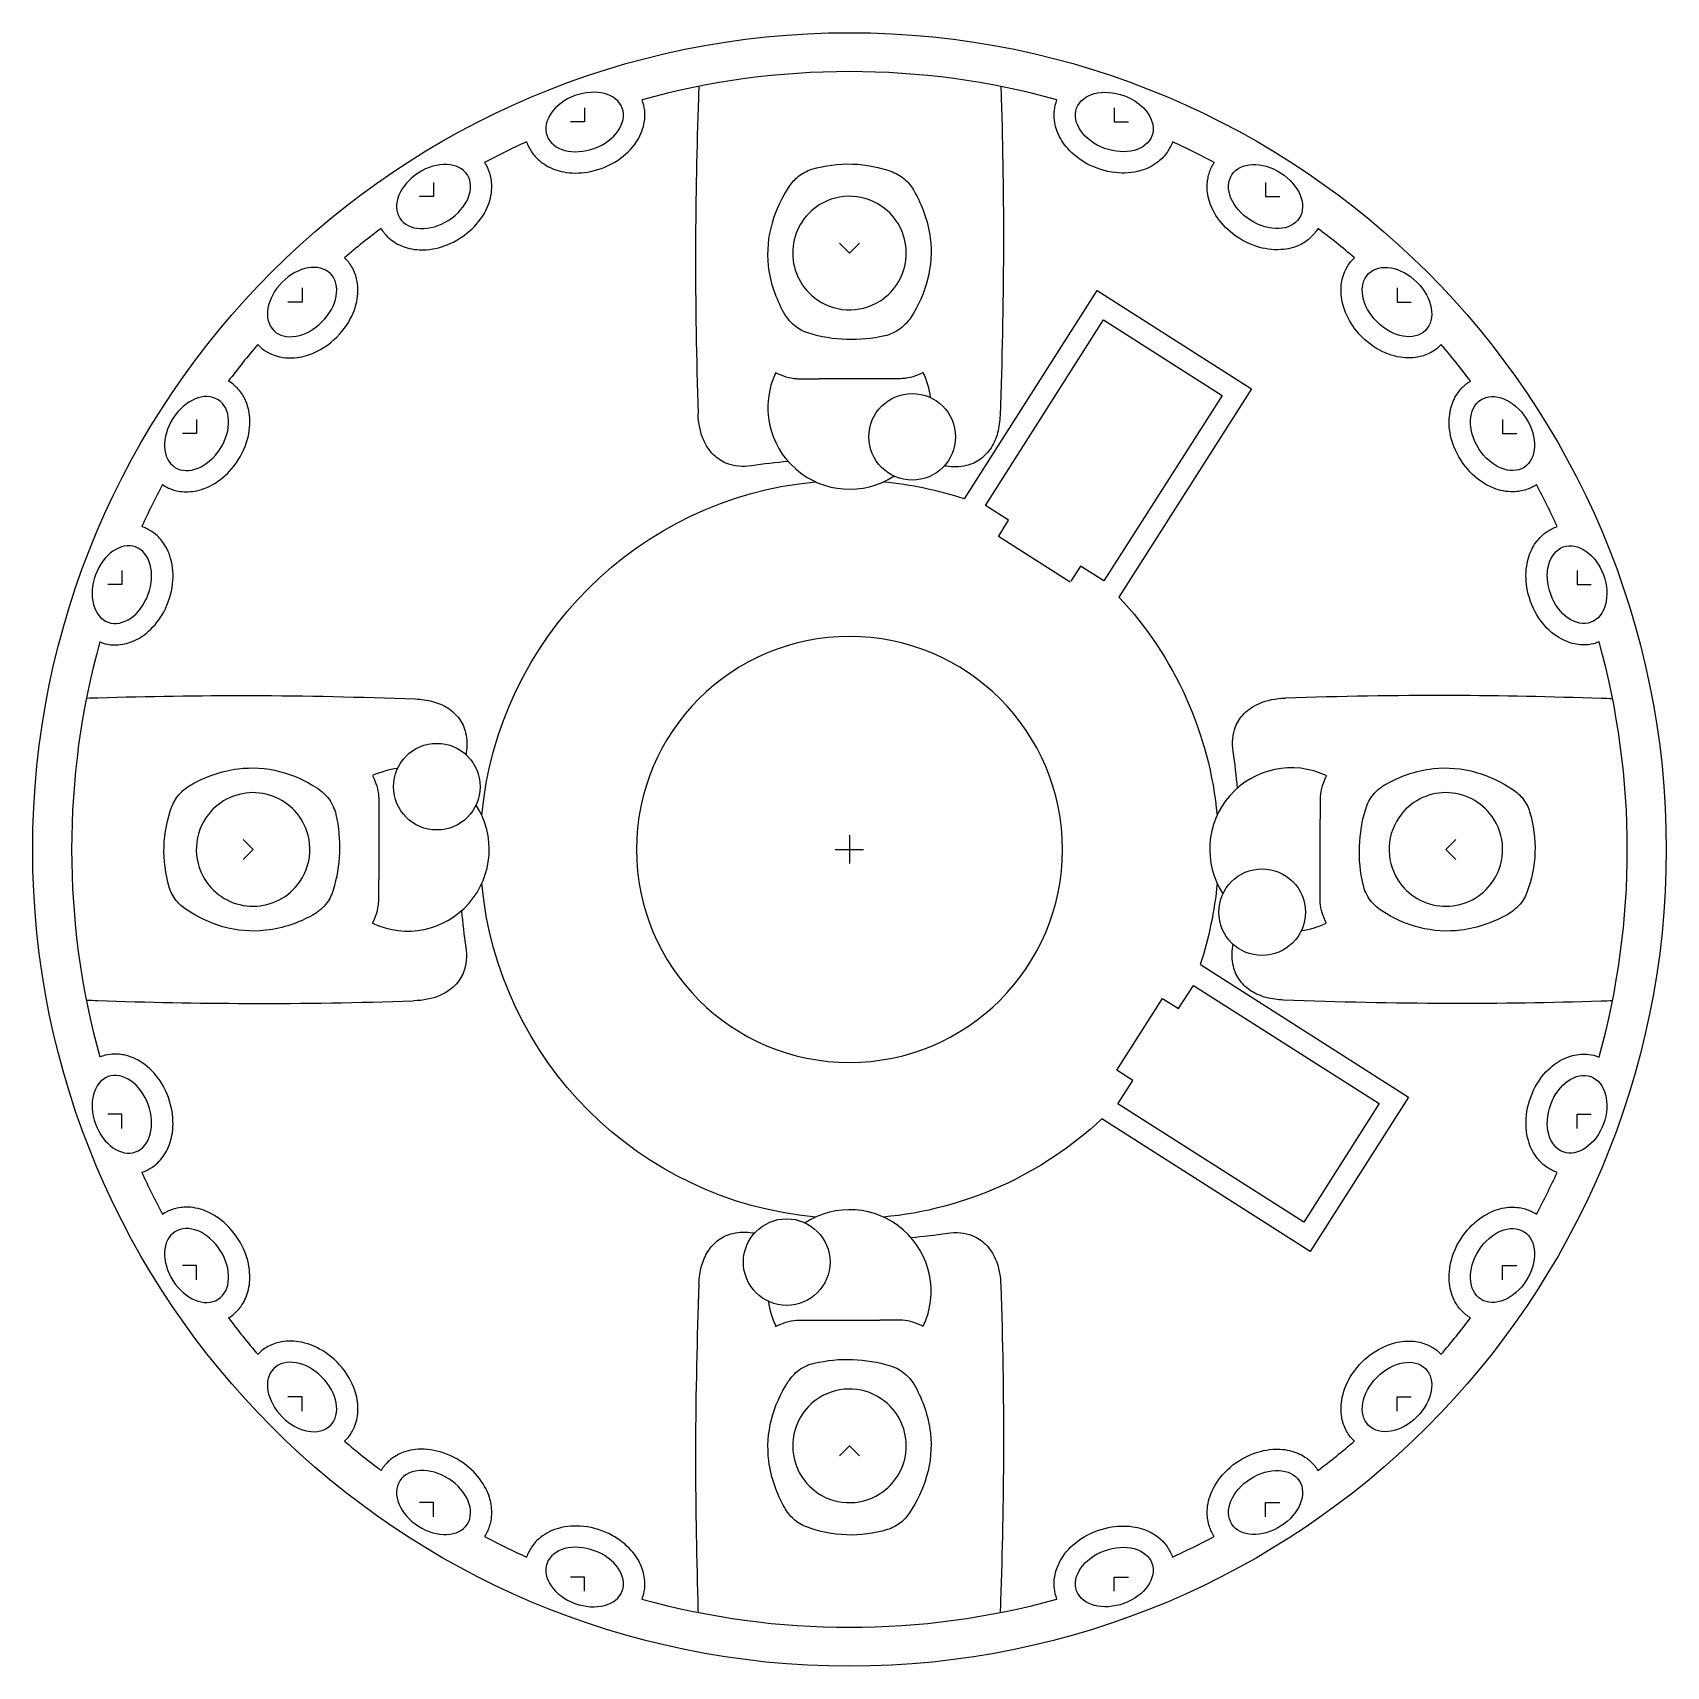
# Model space of a CAD drawing. Header units: millimetres. Extents: x -38 to 77, y -48 to 67.
import ezdxf

# ---------------------------------------------------------------- set-up
doc = ezdxf.new("R2010")
doc.units = ezdxf.units.MM
doc.header["$LTSCALE"] = 0.5
doc.header["$MEASUREMENT"] = 0
doc.layers.add('Construction', color=2, linetype='Continuous')
doc.layers.add('Stay Out', color=6, linetype='Continuous')

# ---------------------------------------------------------------- blocks, each defined once
blk = doc.blocks.new('*U9')
at = {"layer": 'Construction'}
blk.add_line((-3.67, 1.29), (-3.67, -3), dxfattribs=at)
for start, end in [(97.0334, 115.3401), (244.6599, 32.9667)]:
    blk.add_arc((-1.64, -0.86), 5.75, start, end, dxfattribs=at)
for points in [[(-4.11, 4.34), (-3.86, 3.86), (-3.71, 3.37), (-3.68, 2.87), (-3.67, 2.79), (-3.67, 2.7), (-3.67, 2.62)], [(-4.11, -6.06), (-3.86, -5.58), (-3.71, -5.09), (-3.68, -4.59), (-3.67, -4.51), (-3.67, -4.42), (-3.67, -4.33)]]:
    blk.add_open_spline(points, degree=3, knots=[-0.2350593, -0.2350593, -0.2350593, -0.2350593, -0.0342802, -0.0342802, -0.0342802, 0, 0, 0, 0], dxfattribs=at)
for points in [[(-3.67, 2.62), (-3.67, 2.13), (-3.67, 1.69), (-3.67, 1.29)], [(-3.67, -4.33), (-3.67, -3.85), (-3.67, -3.41), (-3.67, -3)]]:
    blk.add_open_spline(points, degree=3, dxfattribs=at)
at = {"layer": 'Stay Out'}
blk.add_circle((0.42, 3.56), 3.05, dxfattribs=at)
blk = doc.blocks.new('*U10')
at = {"layer": 'Construction', "color": 0, "linetype": 'ByBlock', "lineweight": -2, "transparency": 16777216}
for p, rotation in [((20.23, 39.19), 270), ((48.85, 8.85), 180), ((18.51, -19.77), 90)]:
    blk.add_blockref('*U9', p, dxfattribs=dict(at, rotation=rotation))
blk.add_blockref('*U9', (-10.11, 10.57), dxfattribs=at)

msp = doc.modelspace()

# ---------------------------------------------------------------- linework, layer by layer
at = {"layer": 'Construction'}
for p, q in [((0.72, 61.94), (0.72, 60.94)), ((38.02, 61.94), (38.02, 60.94)), ((0.72, 60.94), (-0.28, 60.94)), ((38.02, 60.94), (39.02, 60.94)), ((-9.92, 56.69), (-9.92, 55.69)), ((48.67, 56.69), (48.67, 55.69)), ((-9.92, 55.69), (-10.92, 55.69)), ((48.67, 55.69), (49.67, 55.69)), ((18.67, 52.41), (19.37, 51.71)), ((19.37, 51.71), (20.08, 52.41)), ((-19.18, 49.26), (-19.18, 48.26)), ((27.47, 34.41), (36.81, 49.08)), ((36.81, 49.08), (47.69, 42.15)), ((57.93, 49.26), (57.93, 48.26)), ((-19.18, 48.26), (-20.18, 48.26)), ((57.93, 48.26), (58.93, 48.26)), ((28.94, 33.94), (37.27, 47.01)), ((37.27, 47.01), (45.62, 41.69)), ((45.62, 41.69), (37.29, 28.62)), ((47.69, 42.15), (38.35, 27.48)), ((-26.61, 40), (-26.61, 39)), ((65.36, 40), (65.36, 39)), ((-26.61, 39), (-27.61, 39)), ((65.36, 39), (66.36, 39)), ((30.58, 32.89), (28.94, 33.94)), ((29.91, 31.83), (30.58, 32.89)), ((29.86, 31.75), (29.91, 31.83)), ((34.92, 28.53), (29.86, 31.75)), ((-31.87, 29.36), (-31.87, 28.36)), ((35.64, 29.66), (34.97, 28.6)), ((37.29, 28.62), (35.64, 29.66)), ((70.61, 29.36), (70.61, 28.36)), ((-31.87, 28.36), (-32.87, 28.36)), ((70.61, 28.36), (71.61, 28.36)), ((-23.33, 10.41), (-22.63, 9.71)), ((19.37, 10.71), (19.37, 8.71)), ((62.08, 10.41), (61.37, 9.71)), ((-22.63, 9.71), (-23.33, 9)), ((18.37, 9.71), (20.37, 9.71)), ((61.37, 9.71), (62.08, 9)), ((44.08, 1.61), (58.75, -7.73)), ((42.55, -1.5), (43.6, 0.14)), ((43.6, 0.14), (56.67, -8.19)), ((38.19, -5.84), (41.42, -0.78)), ((41.42, -0.78), (41.49, -0.83)), ((41.49, -0.83), (42.55, -1.5)), ((38.27, -5.89), (38.19, -5.84)), ((39.33, -6.57), (38.27, -5.89)), ((38.28, -8.21), (39.33, -6.57)), ((58.75, -7.73), (51.81, -18.61)), ((-31.87, -8.94), (-32.87, -8.94)), ((-31.87, -9.94), (-31.87, -8.94)), ((51.36, -16.54), (38.28, -8.21)), ((56.67, -8.19), (51.36, -16.54)), ((70.61, -9.94), (70.61, -8.94)), ((70.61, -8.94), (71.61, -8.94)), ((51.81, -18.61), (37.15, -9.27)), ((-26.61, -19.59), (-27.61, -19.59)), ((-26.61, -20.59), (-26.61, -19.59)), ((65.36, -20.59), (65.36, -19.59)), ((65.36, -19.59), (66.36, -19.59)), ((-19.18, -28.85), (-20.18, -28.85)), ((-19.18, -29.85), (-19.18, -28.85)), ((57.93, -29.85), (57.93, -28.85)), ((57.93, -28.85), (58.93, -28.85)), ((18.67, -33), (19.37, -32.29)), ((19.37, -32.29), (20.08, -33)), ((-9.92, -36.28), (-10.92, -36.28)), ((-9.92, -37.28), (-9.92, -36.28)), ((48.67, -37.28), (48.67, -36.28)), ((48.67, -36.28), (49.67, -36.28)), ((0.72, -41.53), (-0.28, -41.53)), ((0.72, -42.53), (0.72, -41.53)), ((38.02, -42.53), (38.02, -41.53)), ((38.02, -41.53), (39.02, -41.53))]:
    msp.add_line(p, q, dxfattribs=at)
at = {"layer": 'Construction', "extrusion": (0, 0, -1)}
msp.add_circle((-19.37, 9.71), 15, dxfattribs=at)
for start, end in [(5.2528, 84.7472), (95.2528, 108.1363), (136.8637, 174.7472), (275.2528, 354.7472), (185.2528, 198.1363), (226.8637, 264.7472)]:
    msp.add_arc((-19.37, 9.71), 26, start, end, dxfattribs=at)
at = {"layer": 'Construction'}
for points, knots in [([(8.76, 63.45), (8.75, 63.18), (8.74, 62.92), (8.73, 62.65), (8.62, 59.13), (8.54, 55.67), (8.52, 48.07), (8.59, 44.3), (8.71, 40.41)], [0.419479, 0.419479, 0.419479, 0.419479, 0.528924, 0.528924, 0.528924, 1.970426, 1.970426, 3.561941, 3.561941, 3.561941, 3.561941]), ([(30.03, 63.44), (30.04, 63.17), (30.05, 62.91), (30.06, 62.64), (30.17, 59.07), (30.22, 55.58), (30.2, 47.93), (30.11, 44.16), (29.98, 40.28)], [-3.546766, -3.546766, -3.546766, -3.546766, -3.437072, -3.437072, -3.437072, -1.970205, -1.970205, -0.387072, -0.387072, -0.387072, -0.387072]), ([(12.47, 36.73), (12.17, 36.68), (11.87, 36.67), (11.28, 36.72), (11, 36.79), (10.38, 37.03), (10.07, 37.24), (9.49, 37.81), (9.26, 38.17), (8.86, 39.1), (8.73, 39.72), (8.71, 40.41)], [-0.9394307, -0.9394307, -0.9394307, -0.9394307, -0.7957162, -0.7957162, -0.6583169, -0.6583169, -0.4797409, -0.4797409, -0.2738823, -0.2738823, 0, 0, 0, 0]), ([(29.98, 40.28), (29.96, 39.87), (29.91, 39.45), (29.7, 38.69), (29.55, 38.33), (29.14, 37.69), (28.9, 37.42), (28.3, 36.98), (27.95, 36.83), (27.13, 36.63), (26.65, 36.63), (26.19, 36.7), (26.14, 36.7), (26.09, 36.71), (26.05, 36.72)], [-0.8061177, -0.8061177, -0.8061177, -0.8061177, -0.6418101, -0.6418101, -0.487569, -0.487569, -0.3401197, -0.3401197, -0.1883512, -0.1883512, 0, 0, 0, 0.0190106, 0.0190106, 0.0190106, 0.0190106]), ([(-34.36, 20.37), (-34.09, 20.38), (-33.83, 20.39), (-33.56, 20.39), (-29.99, 20.5), (-26.5, 20.56), (-18.85, 20.54), (-15.08, 20.45), (-11.2, 20.31)], [-3.546768, -3.546768, -3.546768, -3.546768, -3.437072, -3.437072, -3.437072, -1.970205, -1.970205, -0.387072, -0.387072, -0.387072, -0.387072]), ([(-11.2, 20.31), (-10.79, 20.3), (-10.38, 20.24), (-9.61, 20.03), (-9.25, 19.88), (-8.61, 19.48), (-8.34, 19.23), (-7.9, 18.63), (-7.75, 18.29), (-7.55, 17.46), (-7.55, 16.99), (-7.62, 16.52)], [-0.8061177, -0.8061177, -0.8061177, -0.8061177, -0.6418101, -0.6418101, -0.487569, -0.487569, -0.3401197, -0.3401197, -0.1883512, -0.1883512, 0, 0, 0, 0]), ([(46.39, 16.61), (46.35, 16.91), (46.33, 17.21), (46.39, 17.8), (46.45, 18.08), (46.7, 18.7), (46.9, 19.01), (47.47, 19.59), (47.84, 19.82), (48.77, 20.22), (49.39, 20.35), (50.07, 20.37)], [-0.9394307, -0.9394307, -0.9394307, -0.9394307, -0.7957162, -0.7957162, -0.6583169, -0.6583169, -0.4797409, -0.4797409, -0.2738823, -0.2738823, 0, 0, 0, 0]), ([(73.12, 20.32), (72.85, 20.33), (72.58, 20.33), (72.31, 20.34), (68.79, 20.46), (65.34, 20.54), (57.73, 20.56), (53.97, 20.49), (50.07, 20.37)], [0.419479, 0.419479, 0.419479, 0.419479, 0.528924, 0.528924, 0.528924, 1.970426, 1.970426, 3.561941, 3.561941, 3.561941, 3.561941]), ([(-7.65, 2.81), (-7.6, 2.51), (-7.59, 2.2), (-7.64, 1.61), (-7.71, 1.33), (-7.95, 0.71), (-8.16, 0.4), (-8.73, -0.18), (-9.09, -0.41), (-10.02, -0.81), (-10.64, -0.93), (-11.33, -0.95)], [-0.9394307, -0.9394307, -0.9394307, -0.9394307, -0.7957162, -0.7957162, -0.6583169, -0.6583169, -0.4797409, -0.4797409, -0.2738823, -0.2738823, 0, 0, 0, 0]), ([(49.94, -0.9), (49.53, -0.88), (49.12, -0.83), (48.35, -0.62), (47.99, -0.47), (47.36, -0.07), (47.09, 0.18), (46.65, 0.78), (46.49, 1.12), (46.3, 1.95), (46.29, 2.42), (46.36, 2.89), (46.37, 2.94), (46.38, 2.98), (46.39, 3.03)], [-0.8061177, -0.8061177, -0.8061177, -0.8061177, -0.6418101, -0.6418101, -0.487569, -0.487569, -0.3401197, -0.3401197, -0.1883512, -0.1883512, 0, 0, 0, 0.0190091, 0.0190091, 0.0190091, 0.0190091]), ([(-34.37, -0.9), (-34.1, -0.91), (-33.84, -0.92), (-33.57, -0.93), (-30.05, -1.05), (-26.6, -1.12), (-18.99, -1.15), (-15.22, -1.08), (-11.33, -0.95)], [0.419477, 0.419477, 0.419477, 0.419477, 0.528924, 0.528924, 0.528924, 1.970426, 1.970426, 3.561941, 3.561941, 3.561941, 3.561941]), ([(73.11, -0.96), (72.84, -0.96), (72.57, -0.97), (72.3, -0.98), (68.73, -1.09), (65.24, -1.15), (57.6, -1.13), (53.83, -1.04), (49.94, -0.9)], [-3.546767, -3.546767, -3.546767, -3.546767, -3.437072, -3.437072, -3.437072, -1.970205, -1.970205, -0.387072, -0.387072, -0.387072, -0.387072]), ([(8.77, -20.86), (8.78, -20.45), (8.84, -20.04), (9.05, -19.27), (9.2, -18.92), (9.6, -18.28), (9.85, -18.01), (10.45, -17.57), (10.79, -17.42), (11.62, -17.22), (12.09, -17.21), (12.56, -17.28), (12.6, -17.29), (12.65, -17.3), (12.7, -17.31)], [-0.8061177, -0.8061177, -0.8061177, -0.8061177, -0.6418101, -0.6418101, -0.487569, -0.487569, -0.3401197, -0.3401197, -0.1883512, -0.1883512, 0, 0, 0, 0.0190102, 0.0190102, 0.0190102, 0.0190102]), ([(26.27, -17.31), (26.57, -17.27), (26.88, -17.26), (27.47, -17.31), (27.75, -17.38), (28.37, -17.62), (28.68, -17.82), (29.25, -18.39), (29.49, -18.76), (29.89, -19.69), (30.01, -20.31), (30.03, -20.99)], [-0.9394307, -0.9394307, -0.9394307, -0.9394307, -0.7957162, -0.7957162, -0.6583169, -0.6583169, -0.4797409, -0.4797409, -0.2738823, -0.2738823, 0, 0, 0, 0]), ([(8.77, -20.86), (8.63, -24.75), (8.54, -28.52), (8.52, -36.16), (8.58, -39.65), (8.69, -43.23), (8.69, -43.49), (8.7, -43.76), (8.71, -44.03)], [0.387072, 0.387072, 0.387072, 0.387072, 1.970205, 1.970205, 3.437072, 3.437072, 3.437072, 3.546768, 3.546768, 3.546768, 3.546768]), ([(30.03, -20.99), (30.16, -24.89), (30.23, -28.65), (30.2, -36.26), (30.13, -39.71), (30.01, -43.24), (30, -43.5), (29.99, -43.77), (29.98, -44.04)], [-3.561941, -3.561941, -3.561941, -3.561941, -1.970426, -1.970426, -0.528924, -0.528924, -0.528924, -0.419478, -0.419478, -0.419478, -0.419478])]:
    msp.add_open_spline(points, degree=3, knots=knots, dxfattribs=at)
for points in [[(15.06, 37.03), (14.19, 36.96), (13.33, 36.85), (12.47, 36.73)], [(-7.62, 16.52), (-7.63, 16.48), (-7.63, 16.43), (-7.64, 16.38)], [(46.7, 14.02), (46.62, 14.89), (46.52, 15.75), (46.39, 16.61)], [(-7.95, 5.39), (-7.88, 4.53), (-7.77, 3.66), (-7.65, 2.81)], [(23.69, -17.62), (24.55, -17.54), (25.41, -17.44), (26.27, -17.31)]]:
    msp.add_open_spline(points, degree=3, dxfattribs=at)
at = {"layer": 'Stay Out'}
msp.add_circle((19.37, 9.71), 57.52, dxfattribs=at)
for centre, radius, start, end in [((19.37, 9.71), 54.78, 74.5296, 105.4686), ((19.37, 9.71), 54.78, 114.5296, 117.9686), ((19.37, 9.71), 54.78, 62.0297, 65.4685), ((19.37, 51.71), 4, 51.82, 122.0721), ((19.37, 51.71), 4, 122.0721, 231.4921), ((19.37, 51.71), 4, 302.4, 51.82), ((19.37, 9.71), 54.78, 127.0296, 130.4686), ((19.37, 9.71), 54.78, 49.5296, 52.9686), ((19.37, 51.71), 4, 231.4921, 302.4), ((19.37, 9.71), 54.78, 139.5296, 142.9686), ((19.37, 9.71), 54.78, 37.0296, 40.4686), ((19.37, 9.71), 54.78, 152.0297, 155.4685), ((19.37, 9.71), 54.78, 24.5296, 27.9686), ((19.37, 9.71), 54.78, 164.5296, 195.4686), ((19.37, 9.71), 54.78, 344.5296, 15.4686), ((-22.63, 9.71), 4, 32.4, 141.82), ((61.37, 9.71), 4, 32.0721, 141.4921), ((-22.63, 9.71), 4, 141.82, 212.0721), ((-22.63, 9.71), 4, 321.4921, 32.4), ((61.37, 9.71), 4, 141.4921, 212.4), ((61.37, 9.71), 4, 321.82, 32.0721), ((-22.63, 9.71), 4, 212.0721, 321.4921), ((61.37, 9.71), 4, 212.4, 321.82), ((19.37, 9.71), 54.78, 204.5296, 207.9686), ((19.37, 9.71), 54.78, 332.0297, 335.4686), ((19.37, 9.71), 54.78, 217.0296, 220.4686), ((19.37, 9.71), 54.78, 319.5296, 322.9686), ((19.37, -32.29), 4, 51.4921, 122.4), ((19.37, -32.29), 4, 122.4, 231.82), ((19.37, -32.29), 4, 302.0721, 51.4921), ((19.37, 9.71), 54.78, 229.5296, 232.9686), ((19.37, 9.71), 54.78, 307.0296, 310.4686), ((19.37, -32.29), 4, 231.82, 302.0721), ((19.37, 9.71), 54.78, 242.0297, 245.4686), ((19.37, 9.71), 54.78, 294.5297, 297.9686), ((19.37, 9.71), 54.78, 254.5296, 285.4686)]:
    msp.add_arc(centre, radius, start, end, dxfattribs=at)
at = {"layer": 'Stay Out', "extrusion": (0, 0, -1)}
for centre, major_axis in [((0.72, 60.94), (2.65, 0.97)), ((-9.92, 55.69), (2.38, 1.52)), ((0.72, -41.53), (-2.65, 0.97))]:
    msp.add_ellipse(centre, major_axis=major_axis, ratio=0.700909, dxfattribs=at)
for centre, major_axis, start_param, end_param in [((38.02, 60.94), (-2.65, 0.97), 3.141593, 9.424778), ((48.67, 55.69), (-2.38, 1.52), 4.712389, 10.995574), ((-19.18, 48.26), (2, 2), 1.570796326794896, 7.853981633974482), ((57.93, 48.26), (-2, 2), 4.712389, 10.995574), ((-26.61, 39), (1.52, 2.38), 1.570796326678123, 7.853981633857709), ((65.36, 39), (-1.52, 2.38), 4.712389, 10.995574), ((-31.87, 28.36), (0.97, 2.65), 1.570796326724334, 7.853981633903919), ((70.61, 28.36), (-0.97, 2.65), -1.570796, 4.712389), ((-31.87, -8.94), (-0.97, 2.65), 1.570796326797184, 7.85398163397677), ((70.61, -8.94), (0.97, 2.65), 4.712389, 10.995574), ((-26.61, -19.59), (-1.52, 2.38), 1.570796326792635, 7.853981633972221), ((65.36, -19.59), (1.52, 2.38), 4.712389, 10.995574), ((-19.18, -28.85), (-2, 2), 1.570796326794896, 7.853981633974482), ((57.93, -28.85), (2, 2), 4.712389, 10.995574), ((-9.92, -36.28), (-2.38, 1.52), 1.570796326678123, 7.853981633857709), ((48.67, -36.28), (2.38, 1.52), 4.712389, 10.995574), ((38.02, -41.53), (2.65, 0.97), -1.570796, 4.712389)]:
    msp.add_ellipse(centre, major_axis=major_axis, ratio=0.700909, start_param=start_param, end_param=end_param, dxfattribs=at)
at = {"layer": 'Stay Out'}
for points, knots in [([(-3.37, 59.54), (-3.28, 59.29), (-3.17, 59.06), (-3.02, 58.84), (-2.95, 58.73), (-2.87, 58.63), (-2.78, 58.53), (-2.52, 58.24), (-2.21, 58), (-1.47, 57.6), (-1.03, 57.46), (-0.01, 57.31), (0.58, 57.34), (1.83, 57.6), (2.49, 57.87), (3.57, 58.6), (4.02, 59.02), (4.61, 59.9), (4.8, 60.33), (4.96, 61.11), (4.98, 61.43), (4.95, 61.74), (4.92, 62), (4.86, 62.25), (4.76, 62.5)], [3.121195, 3.121195, 3.121195, 3.121195, 3.225541, 3.225541, 3.225541, 3.278911, 3.278911, 3.278911, 3.434531, 3.434531, 3.616057, 3.616057, 3.845714, 3.845714, 4.123635, 4.123635, 4.362269, 4.362269, 4.549042, 4.549042, 4.677523, 4.677523, 4.677523, 4.781032, 4.781032, 4.781032, 4.781032]), ([(42.12, 59.54), (42.03, 59.29), (41.91, 59.06), (41.77, 58.84), (41.59, 58.58), (41.37, 58.34), (40.75, 57.85), (40.33, 57.64), (39.3, 57.35), (38.69, 57.31), (37.4, 57.45), (36.71, 57.67), (35.59, 58.28), (35.12, 58.64), (34.44, 59.41), (34.19, 59.79), (33.88, 60.58), (33.79, 60.96), (33.78, 61.35), (33.78, 61.48), (33.78, 61.61), (33.8, 61.74), (33.83, 62), (33.89, 62.25), (33.98, 62.5)], [-1.502543, -1.502543, -1.502543, -1.502543, -1.399048, -1.399048, -1.399048, -1.270034, -1.270034, -1.083143, -1.083143, -0.844314, -0.844314, -0.566479, -0.566479, -0.336989, -0.336989, -0.155575, -0.155575, 0, 0, 0, 0.052926, 0.052926, 0.052926, 0.157276, 0.157276, 0.157276, 0.157276]), ([(-13.62, 53.44), (-13.48, 53.21), (-13.32, 53.01), (-13.13, 52.83), (-13.03, 52.74), (-12.93, 52.65), (-12.82, 52.57), (-12.51, 52.35), (-12.15, 52.18), (-11.34, 51.95), (-10.88, 51.91), (-9.85, 51.99), (-9.29, 52.14), (-8.12, 52.66), (-7.53, 53.08), (-6.63, 54.02), (-6.29, 54.52), (-5.9, 55.52), (-5.81, 55.98), (-5.82, 56.77), (-5.87, 57.09), (-5.98, 57.39), (-6.06, 57.63), (-6.17, 57.87), (-6.32, 58.09)], [3.121195, 3.121195, 3.121195, 3.121195, 3.225541, 3.225541, 3.225541, 3.278911, 3.278911, 3.278911, 3.434531, 3.434531, 3.616057, 3.616057, 3.845714, 3.845714, 4.123635, 4.123635, 4.362269, 4.362269, 4.549042, 4.549042, 4.677523, 4.677523, 4.677523, 4.781032, 4.781032, 4.781032, 4.781032]), ([(15.15, 56.42), (15.32, 56.68), (15.53, 56.92), (16.06, 57.34), (16.37, 57.5), (16.71, 57.61)], [0, 0, 0, 0, 0.1266999, 0.1266999, 0.2692788, 0.2692788, 0.2692788, 0.2692788]), ([(16.71, 57.61), (17.64, 57.88), (18.61, 58.01), (20.55, 57.95), (21.5, 57.75), (22.4, 57.42)], [0, 0, 0, 0, 0.387671, 0.387671, 0.773485, 0.773485, 0.773485, 0.773485]), ([(52.37, 53.44), (52.22, 53.21), (52.06, 53.01), (51.87, 52.83), (51.65, 52.61), (51.39, 52.43), (50.68, 52.09), (50.23, 51.98), (49.16, 51.91), (48.56, 52), (47.33, 52.41), (46.7, 52.77), (45.73, 53.6), (45.35, 54.05), (44.85, 54.95), (44.68, 55.38), (44.54, 56.22), (44.54, 56.61), (44.62, 56.99), (44.64, 57.13), (44.68, 57.26), (44.72, 57.39), (44.8, 57.63), (44.92, 57.87), (45.07, 58.09)], [-1.500722, -1.500722, -1.500722, -1.500722, -1.397167, -1.397167, -1.397167, -1.270451, -1.270451, -1.08407, -1.08407, -0.846083, -0.846083, -0.567878, -0.567878, -0.337669, -0.337669, -0.155772, -0.155772, 0, 0, 0, 0.05484, 0.05484, 0.05484, 0.159171, 0.159171, 0.159171, 0.159171]), ([(14.73, 47.54), (14.23, 48.46), (13.81, 49.57), (13.56, 51.83), (13.66, 52.85), (14.2, 54.76), (14.62, 55.64), (15.15, 56.42)], [0, 0, 0, 0, 0.417577, 0.417577, 0.766798, 0.766798, 1.087486, 1.087486, 1.087486, 1.087486]), ([(22.4, 57.42), (22.75, 57.29), (23.05, 57.1), (23.57, 56.62), (23.77, 56.35), (23.93, 56.06)], [0, 0, 0, 0, 0.1463293, 0.1463293, 0.2801398, 0.2801398, 0.2801398, 0.2801398]), ([(23.93, 56.06), (24.47, 55.11), (24.9, 53.99), (25.18, 51.78), (25.11, 50.8), (24.63, 48.9), (24.22, 47.99), (23.69, 47.18)], [0, 0, 0, 0, 0.436615, 0.436615, 0.788012, 0.788012, 1.132395, 1.132395, 1.132395, 1.132395]), ([(-22.3, 45.26), (-22.12, 45.07), (-21.91, 44.91), (-21.69, 44.77), (-21.58, 44.7), (-21.46, 44.64), (-21.34, 44.59), (-20.98, 44.43), (-20.6, 44.35), (-19.76, 44.3), (-19.3, 44.37), (-18.31, 44.66), (-17.79, 44.93), (-16.77, 45.7), (-16.28, 46.23), (-15.61, 47.34), (-15.38, 47.91), (-15.22, 48.96), (-15.23, 49.43), (-15.41, 50.2), (-15.53, 50.5), (-15.69, 50.77), (-15.83, 50.99), (-15.99, 51.19), (-16.18, 51.38)], [3.121194, 3.121194, 3.121194, 3.121194, 3.225541, 3.225541, 3.225541, 3.278911, 3.278911, 3.278911, 3.434531, 3.434531, 3.616057, 3.616057, 3.845714, 3.845714, 4.123635, 4.123635, 4.362269, 4.362269, 4.549042, 4.549042, 4.677523, 4.677523, 4.677523, 4.781033, 4.781033, 4.781033, 4.781033]), ([(61.05, 45.26), (60.86, 45.07), (60.66, 44.91), (60.44, 44.77), (60.16, 44.61), (59.87, 44.49), (59.1, 44.31), (58.63, 44.3), (57.57, 44.46), (57, 44.69), (55.89, 45.36), (55.36, 45.85), (54.6, 46.87), (54.33, 47.39), (54.03, 48.38), (53.97, 48.84), (54.02, 49.68), (54.1, 50.06), (54.26, 50.42), (54.31, 50.54), (54.37, 50.66), (54.44, 50.77), (54.57, 50.99), (54.74, 51.2), (54.93, 51.38)], [-1.502121, -1.502121, -1.502121, -1.502121, -1.398612, -1.398612, -1.398612, -1.270131, -1.270131, -1.083358, -1.083358, -0.844724, -0.844724, -0.566803, -0.566803, -0.337146, -0.337146, -0.15562, -0.15562, 0, 0, 0, 0.053369, 0.053369, 0.053369, 0.157715, 0.157715, 0.157715, 0.157715]), ([(16.5, 46.06), (16.14, 46.18), (15.8, 46.36), (15.33, 46.74), (15.18, 46.9), (14.99, 47.15), (14.93, 47.23), (14.82, 47.39), (14.78, 47.46), (14.73, 47.54)], [0, 0, 0, 0, 0.1541007, 0.1541007, 0.2413186, 0.2413186, 0.2809319, 0.2809319, 0.3170214, 0.3170214, 0.3170214, 0.3170214]), ([(23.69, 47.18), (23.49, 46.87), (23.24, 46.6), (22.77, 46.25), (22.6, 46.15), (22.23, 45.99), (22.04, 45.92), (21.85, 45.88)], [0, 0, 0, 0, 0.1487569, 0.1487569, 0.2307223, 0.2307223, 0.3097026, 0.3097026, 0.3097026, 0.3097026]), ([(21.85, 45.88), (20.97, 45.68), (20.06, 45.59), (18.25, 45.65), (17.36, 45.8), (16.5, 46.06)], [0, 0, 0, 0, 0.3621617, 0.3621617, 0.7212794, 0.7212794, 0.7212794, 0.7212794]), ([(-29.01, 35.4), (-28.79, 35.25), (-28.55, 35.14), (-28.31, 35.05), (-28.18, 35.01), (-28.05, 34.98), (-27.91, 34.95), (-27.53, 34.88), (-27.14, 34.88), (-26.31, 35.02), (-25.87, 35.18), (-24.97, 35.69), (-24.52, 36.07), (-23.69, 37.04), (-23.33, 37.66), (-22.92, 38.89), (-22.83, 39.5), (-22.9, 40.56), (-23.01, 41.02), (-23.35, 41.72), (-23.53, 41.98), (-23.75, 42.21), (-23.93, 42.39), (-24.13, 42.56), (-24.36, 42.7)], [3.119787, 3.119787, 3.119787, 3.119787, 3.224119, 3.224119, 3.224119, 3.278959, 3.278959, 3.278959, 3.434731, 3.434731, 3.616628, 3.616628, 3.846837, 3.846837, 4.125041, 4.125041, 4.363029, 4.363029, 4.54941, 4.54941, 4.676126, 4.676126, 4.676126, 4.779682, 4.779682, 4.779682, 4.779682]), ([(67.76, 35.4), (67.53, 35.25), (67.3, 35.14), (67.05, 35.05), (66.75, 34.95), (66.43, 34.9), (65.65, 34.89), (65.18, 34.98), (64.19, 35.37), (63.68, 35.71), (62.74, 36.61), (62.33, 37.2), (61.81, 38.36), (61.65, 38.93), (61.58, 39.96), (61.62, 40.42), (61.85, 41.23), (62.01, 41.59), (62.24, 41.9), (62.32, 42.01), (62.4, 42.11), (62.5, 42.21), (62.68, 42.4), (62.88, 42.56), (63.11, 42.7)], [-1.502121, -1.502121, -1.502121, -1.502121, -1.398612, -1.398612, -1.398612, -1.270131, -1.270131, -1.083358, -1.083358, -0.844724, -0.844724, -0.566803, -0.566803, -0.337146, -0.337146, -0.15562, -0.15562, 0, 0, 0, 0.053369, 0.053369, 0.053369, 0.157715, 0.157715, 0.157715, 0.157715]), ([(-33.42, 24.32), (-33.18, 24.22), (-32.92, 24.16), (-32.66, 24.13), (-32.53, 24.12), (-32.4, 24.11), (-32.27, 24.12), (-31.88, 24.13), (-31.5, 24.21), (-30.72, 24.52), (-30.33, 24.77), (-29.56, 25.46), (-29.2, 25.92), (-28.59, 27.05), (-28.38, 27.73), (-28.23, 29.02), (-28.27, 29.63), (-28.57, 30.66), (-28.77, 31.08), (-29.26, 31.71), (-29.5, 31.93), (-29.76, 32.1), (-29.98, 32.25), (-30.21, 32.36), (-30.46, 32.45)], [3.121619, 3.121619, 3.121619, 3.121619, 3.225971, 3.225971, 3.225971, 3.278896, 3.278896, 3.278896, 3.434471, 3.434471, 3.615885, 3.615885, 3.845376, 3.845376, 4.12321, 4.12321, 4.362039, 4.362039, 4.54893, 4.54893, 4.677945, 4.677945, 4.677945, 4.78144, 4.78144, 4.78144, 4.78144]), ([(72.17, 24.32), (71.92, 24.22), (71.67, 24.16), (71.41, 24.13), (71.09, 24.1), (70.77, 24.12), (70, 24.27), (69.57, 24.47), (68.68, 25.06), (68.26, 25.5), (67.54, 26.58), (67.26, 27.25), (67, 28.5), (66.98, 29.09), (67.13, 30.11), (67.26, 30.55), (67.66, 31.29), (67.9, 31.6), (68.19, 31.86), (68.29, 31.95), (68.4, 32.03), (68.51, 32.1), (68.72, 32.25), (68.96, 32.36), (69.21, 32.45)], [-1.502121, -1.502121, -1.502121, -1.502121, -1.398612, -1.398612, -1.398612, -1.270131, -1.270131, -1.083358, -1.083358, -0.844724, -0.844724, -0.566803, -0.566803, -0.337146, -0.337146, -0.15562, -0.15562, 0, 0, 0, 0.053369, 0.053369, 0.053369, 0.157715, 0.157715, 0.157715, 0.157715]), ([(-26.98, 14.27), (-26.03, 14.81), (-24.91, 15.23), (-22.7, 15.51), (-21.72, 15.45), (-19.82, 14.96), (-18.92, 14.55), (-18.1, 14.02)], [0, 0, 0, 0, 0.436615, 0.436615, 0.788012, 0.788012, 1.132395, 1.132395, 1.132395, 1.132395]), ([(57.21, 14.34), (58.12, 14.85), (59.24, 15.26), (61.5, 15.52), (62.52, 15.42), (64.43, 14.88), (65.3, 14.46), (66.09, 13.93)], [0, 0, 0, 0, 0.417577, 0.417577, 0.766798, 0.766798, 1.087486, 1.087486, 1.087486, 1.087486]), ([(-28.34, 12.74), (-28.21, 13.08), (-28.02, 13.39), (-27.54, 13.9), (-27.27, 14.1), (-26.98, 14.27)], [0, 0, 0, 0, 0.1463293, 0.1463293, 0.2801398, 0.2801398, 0.2801398, 0.2801398]), ([(-18.1, 14.02), (-17.79, 13.82), (-17.52, 13.57), (-17.18, 13.11), (-17.07, 12.93), (-16.91, 12.56), (-16.84, 12.38), (-16.8, 12.18)], [0, 0, 0, 0, 0.1487569, 0.1487569, 0.2307223, 0.2307223, 0.3097026, 0.3097026, 0.3097026, 0.3097026]), ([(55.73, 12.57), (55.84, 12.94), (56.02, 13.28), (56.41, 13.75), (56.56, 13.9), (56.81, 14.09), (56.89, 14.15), (57.05, 14.25), (57.13, 14.3), (57.21, 14.34)], [0, 0, 0, 0, 0.1541007, 0.1541007, 0.2413186, 0.2413186, 0.2809319, 0.2809319, 0.3170214, 0.3170214, 0.3170214, 0.3170214]), ([(66.09, 13.93), (66.35, 13.75), (66.59, 13.54), (67.01, 13.02), (67.17, 12.71), (67.27, 12.36)], [0, 0, 0, 0, 0.1266999, 0.1266999, 0.2692788, 0.2692788, 0.2692788, 0.2692788]), ([(-28.53, 7.05), (-28.8, 7.98), (-28.93, 8.94), (-28.87, 10.88), (-28.68, 11.83), (-28.34, 12.74)], [0, 0, 0, 0, 0.387671, 0.387671, 0.773485, 0.773485, 0.773485, 0.773485]), ([(-16.8, 12.18), (-16.6, 11.3), (-16.51, 10.4), (-16.57, 8.59), (-16.73, 7.7), (-16.99, 6.84)], [0, 0, 0, 0, 0.3621617, 0.3621617, 0.7212794, 0.7212794, 0.7212794, 0.7212794]), ([(55.55, 7.23), (55.34, 8.11), (55.25, 9.01), (55.32, 10.83), (55.47, 11.72), (55.73, 12.57)], [0, 0, 0, 0, 0.3621617, 0.3621617, 0.7212794, 0.7212794, 0.7212794, 0.7212794]), ([(67.27, 12.36), (67.55, 11.44), (67.68, 10.47), (67.61, 8.53), (67.42, 7.58), (67.08, 6.68)], [0, 0, 0, 0, 0.387671, 0.387671, 0.773485, 0.773485, 0.773485, 0.773485]), ([(-27.34, 5.48), (-27.61, 5.66), (-27.84, 5.87), (-28.26, 6.39), (-28.43, 6.71), (-28.53, 7.05)], [0, 0, 0, 0, 0.1266999, 0.1266999, 0.2692788, 0.2692788, 0.2692788, 0.2692788]), ([(56.85, 5.39), (56.54, 5.59), (56.26, 5.84), (55.92, 6.31), (55.82, 6.48), (55.65, 6.85), (55.59, 7.04), (55.55, 7.23)], [0, 0, 0, 0, 0.1487569, 0.1487569, 0.2307223, 0.2307223, 0.3097026, 0.3097026, 0.3097026, 0.3097026]), ([(-16.99, 6.84), (-17.1, 6.47), (-17.28, 6.13), (-17.66, 5.67), (-17.82, 5.52), (-18.07, 5.32), (-18.15, 5.26), (-18.31, 5.16), (-18.38, 5.11), (-18.46, 5.07)], [0, 0, 0, 0, 0.1541007, 0.1541007, 0.2413186, 0.2413186, 0.2809319, 0.2809319, 0.3170214, 0.3170214, 0.3170214, 0.3170214]), ([(67.08, 6.68), (66.95, 6.33), (66.76, 6.03), (66.28, 5.51), (66.02, 5.31), (65.73, 5.14)], [0, 0, 0, 0, 0.1463293, 0.1463293, 0.2801398, 0.2801398, 0.2801398, 0.2801398]), ([(-18.46, 5.07), (-19.38, 4.56), (-20.49, 4.15), (-22.76, 3.9), (-23.77, 3.99), (-25.68, 4.53), (-26.56, 4.95), (-27.34, 5.48)], [0, 0, 0, 0, 0.417577, 0.417577, 0.766798, 0.766798, 1.087486, 1.087486, 1.087486, 1.087486]), ([(65.73, 5.14), (64.78, 4.6), (63.65, 4.18), (61.44, 3.9), (60.47, 3.97), (58.57, 4.45), (57.66, 4.86), (56.85, 5.39)], [0, 0, 0, 0, 0.436615, 0.436615, 0.788012, 0.788012, 1.132395, 1.132395, 1.132395, 1.132395]), ([(-30.47, -13.04), (-30.21, -12.95), (-29.98, -12.83), (-29.76, -12.69), (-29.76, -12.69), (-29.76, -12.69), (-29.76, -12.69), (-29.65, -12.62), (-29.55, -12.54), (-29.45, -12.45), (-29.16, -12.19), (-28.92, -11.88), (-28.52, -11.14), (-28.38, -10.7), (-28.23, -9.68), (-28.26, -9.09), (-28.52, -7.84), (-28.79, -7.17), (-29.52, -6.09), (-29.94, -5.65), (-30.82, -5.05), (-31.25, -4.86), (-32.03, -4.7), (-32.35, -4.69), (-32.66, -4.72), (-32.66, -4.72), (-32.66, -4.72), (-32.66, -4.72), (-32.92, -4.75), (-33.17, -4.81), (-33.43, -4.9)], [3.121194, 3.121194, 3.121194, 3.121194, 3.22554, 3.22554, 3.22554, 3.225541, 3.225541, 3.225541, 3.278911, 3.278911, 3.278911, 3.434531, 3.434531, 3.616057, 3.616057, 3.845714, 3.845714, 4.123635, 4.123635, 4.362269, 4.362269, 4.549042, 4.549042, 4.677523, 4.677523, 4.677523, 4.677524, 4.677524, 4.677524, 4.781034, 4.781034, 4.781034, 4.781034]), ([(69.21, -13.04), (68.96, -12.95), (68.72, -12.83), (68.51, -12.69), (68.24, -12.51), (68.01, -12.29), (67.52, -11.67), (67.31, -11.25), (67.02, -10.22), (66.98, -9.61), (67.12, -8.32), (67.34, -7.63), (67.94, -6.51), (68.3, -6.04), (69.07, -5.36), (69.46, -5.11), (70.24, -4.8), (70.63, -4.71), (71.01, -4.7), (71.15, -4.7), (71.28, -4.71), (71.41, -4.72), (71.67, -4.75), (71.92, -4.81), (72.17, -4.91)], [-1.502543, -1.502543, -1.502543, -1.502543, -1.399048, -1.399048, -1.399048, -1.270034, -1.270034, -1.083143, -1.083143, -0.844314, -0.844314, -0.566479, -0.566479, -0.336989, -0.336989, -0.155575, -0.155575, 0, 0, 0, 0.052926, 0.052926, 0.052926, 0.157276, 0.157276, 0.157276, 0.157276]), ([(-24.36, -23.28), (-24.13, -23.15), (-23.93, -22.98), (-23.75, -22.79), (-23.75, -22.79), (-23.75, -22.79), (-23.75, -22.79), (-23.66, -22.7), (-23.57, -22.6), (-23.5, -22.49), (-23.27, -22.17), (-23.1, -21.82), (-22.87, -21.01), (-22.84, -20.55), (-22.91, -19.52), (-23.06, -18.95), (-23.59, -17.79), (-24, -17.2), (-24.94, -16.3), (-25.45, -15.96), (-26.44, -15.57), (-26.9, -15.47), (-27.69, -15.49), (-28.01, -15.54), (-28.31, -15.64), (-28.31, -15.64), (-28.31, -15.64), (-28.31, -15.64), (-28.55, -15.72), (-28.79, -15.84), (-29.01, -15.99)], [3.121192, 3.121192, 3.121192, 3.121192, 3.22554, 3.22554, 3.22554, 3.225541, 3.225541, 3.225541, 3.278911, 3.278911, 3.278911, 3.434531, 3.434531, 3.616057, 3.616057, 3.845714, 3.845714, 4.123635, 4.123635, 4.362269, 4.362269, 4.549042, 4.549042, 4.677523, 4.677523, 4.677523, 4.677524, 4.677524, 4.677524, 4.78103, 4.78103, 4.78103, 4.78103]), ([(63.11, -23.29), (62.88, -23.14), (62.67, -22.98), (62.5, -22.79), (62.28, -22.57), (62.1, -22.31), (61.75, -21.6), (61.64, -21.15), (61.57, -20.08), (61.66, -19.48), (62.07, -18.25), (62.43, -17.62), (63.27, -16.65), (63.72, -16.27), (64.62, -15.77), (65.05, -15.6), (65.88, -15.46), (66.28, -15.46), (66.66, -15.54), (66.79, -15.56), (66.92, -15.6), (67.05, -15.64), (67.3, -15.72), (67.53, -15.84), (67.76, -15.99)], [-1.500723, -1.500723, -1.500723, -1.500723, -1.397167, -1.397167, -1.397167, -1.270451, -1.270451, -1.08407, -1.08407, -0.846083, -0.846083, -0.567878, -0.567878, -0.337669, -0.337669, -0.155772, -0.155772, 0, 0, 0, 0.05484, 0.05484, 0.05484, 0.159171, 0.159171, 0.159171, 0.159171]), ([(-16.18, -31.97), (-15.99, -31.78), (-15.83, -31.58), (-15.69, -31.36), (-15.69, -31.36), (-15.69, -31.36), (-15.69, -31.36), (-15.63, -31.24), (-15.56, -31.13), (-15.51, -31), (-15.36, -30.65), (-15.27, -30.27), (-15.22, -29.42), (-15.29, -28.97), (-15.58, -27.98), (-15.85, -27.46), (-16.62, -26.43), (-17.15, -25.95), (-18.26, -25.27), (-18.83, -25.05), (-19.88, -24.88), (-20.35, -24.89), (-21.12, -25.08), (-21.42, -25.2), (-21.69, -25.36), (-21.69, -25.36), (-21.69, -25.36), (-21.69, -25.36), (-21.91, -25.49), (-22.12, -25.66), (-22.3, -25.85)], [3.121193, 3.121193, 3.121193, 3.121193, 3.22554, 3.22554, 3.22554, 3.225541, 3.225541, 3.225541, 3.278911, 3.278911, 3.278911, 3.434531, 3.434531, 3.616057, 3.616057, 3.845714, 3.845714, 4.123635, 4.123635, 4.362269, 4.362269, 4.549042, 4.549042, 4.677523, 4.677523, 4.677523, 4.677524, 4.677524, 4.677524, 4.78103, 4.78103, 4.78103, 4.78103]), ([(54.93, -31.97), (54.74, -31.78), (54.57, -31.58), (54.44, -31.36), (54.27, -31.09), (54.15, -30.79), (53.97, -30.02), (53.96, -29.55), (54.13, -28.49), (54.35, -27.93), (55.02, -26.81), (55.51, -26.28), (56.54, -25.52), (57.06, -25.25), (58.05, -24.95), (58.5, -24.89), (59.35, -24.94), (59.73, -25.02), (60.08, -25.18), (60.21, -25.23), (60.32, -25.29), (60.44, -25.36), (60.66, -25.49), (60.86, -25.66), (61.05, -25.85)], [-1.502122, -1.502122, -1.502122, -1.502122, -1.398612, -1.398612, -1.398612, -1.270131, -1.270131, -1.083358, -1.083358, -0.844724, -0.844724, -0.566803, -0.566803, -0.337146, -0.337146, -0.15562, -0.15562, 0, 0, 0, 0.053369, 0.053369, 0.053369, 0.157716, 0.157716, 0.157716, 0.157716]), ([(16.89, -26.47), (17.78, -26.27), (18.68, -26.17), (20.49, -26.24), (21.38, -26.39), (22.24, -26.65)], [0, 0, 0, 0, 0.3621617, 0.3621617, 0.7212794, 0.7212794, 0.7212794, 0.7212794]), ([(15.06, -27.77), (15.26, -27.46), (15.51, -27.18), (15.97, -26.84), (16.15, -26.74), (16.51, -26.57), (16.7, -26.51), (16.89, -26.47)], [0, 0, 0, 0, 0.1487569, 0.1487569, 0.2307223, 0.2307223, 0.3097026, 0.3097026, 0.3097026, 0.3097026]), ([(22.24, -26.65), (22.61, -26.76), (22.95, -26.94), (23.41, -27.33), (23.56, -27.48), (23.76, -27.73), (23.82, -27.81), (23.92, -27.97), (23.97, -28.05), (24.01, -28.13)], [0, 0, 0, 0, 0.1541007, 0.1541007, 0.2413186, 0.2413186, 0.2809319, 0.2809319, 0.3170214, 0.3170214, 0.3170214, 0.3170214]), ([(14.81, -36.65), (14.27, -35.7), (13.84, -34.57), (13.57, -32.36), (13.63, -31.39), (14.12, -29.49), (14.53, -28.58), (15.06, -27.77)], [0, 0, 0, 0, 0.436615, 0.436615, 0.788012, 0.788012, 1.132395, 1.132395, 1.132395, 1.132395]), ([(24.01, -28.13), (24.51, -29.04), (24.93, -30.16), (25.18, -32.42), (25.09, -33.44), (24.54, -35.35), (24.13, -36.22), (23.6, -37.01)], [0, 0, 0, 0, 0.417577, 0.417577, 0.766798, 0.766798, 1.087486, 1.087486, 1.087486, 1.087486]), ([(-6.32, -38.68), (-6.17, -38.45), (-6.06, -38.22), (-5.98, -37.97), (-5.98, -37.97), (-5.98, -37.97), (-5.98, -37.97), (-5.93, -37.85), (-5.9, -37.71), (-5.87, -37.58), (-5.8, -37.2), (-5.8, -36.81), (-5.94, -35.97), (-6.1, -35.54), (-6.61, -34.64), (-6.99, -34.19), (-7.96, -33.35), (-8.58, -33), (-9.82, -32.59), (-10.42, -32.49), (-11.48, -32.56), (-11.94, -32.68), (-12.64, -33.02), (-12.9, -33.2), (-13.13, -33.42), (-13.31, -33.6), (-13.48, -33.8), (-13.62, -34.03)], [3.119798, 3.119798, 3.119798, 3.119798, 3.224118, 3.224118, 3.224118, 3.224119, 3.224119, 3.224119, 3.278959, 3.278959, 3.278959, 3.434731, 3.434731, 3.616628, 3.616628, 3.846837, 3.846837, 4.125041, 4.125041, 4.363029, 4.363029, 4.54941, 4.54941, 4.676126, 4.676126, 4.676126, 4.779683, 4.779683, 4.779683, 4.779683]), ([(45.06, -38.68), (44.92, -38.45), (44.8, -38.22), (44.72, -37.97), (44.62, -37.67), (44.57, -37.36), (44.55, -36.57), (44.65, -36.11), (45.04, -35.11), (45.38, -34.6), (46.28, -33.66), (46.86, -33.25), (48.03, -32.73), (48.6, -32.58), (49.63, -32.5), (50.09, -32.54), (50.9, -32.77), (51.25, -32.93), (51.57, -33.16), (51.68, -33.24), (51.78, -33.33), (51.87, -33.42), (52.06, -33.6), (52.22, -33.8), (52.36, -34.03)], [-1.502122, -1.502122, -1.502122, -1.502122, -1.398612, -1.398612, -1.398612, -1.270131, -1.270131, -1.083358, -1.083358, -0.844724, -0.844724, -0.566803, -0.566803, -0.337146, -0.337146, -0.15562, -0.15562, 0, 0, 0, 0.053369, 0.053369, 0.053369, 0.157716, 0.157716, 0.157716, 0.157716]), ([(16.34, -38), (16, -37.88), (15.69, -37.68), (15.18, -37.21), (14.98, -36.94), (14.81, -36.65)], [0, 0, 0, 0, 0.1463293, 0.1463293, 0.2801398, 0.2801398, 0.2801398, 0.2801398]), ([(4.76, -43.09), (4.86, -42.84), (4.92, -42.59), (4.95, -42.33), (4.96, -42.2), (4.97, -42.07), (4.96, -41.94), (4.95, -41.55), (4.87, -41.17), (4.56, -40.38), (4.31, -40), (3.62, -39.22), (3.16, -38.87), (2.03, -38.26), (1.35, -38.04), (0.06, -37.9), (-0.56, -37.94), (-1.58, -38.23), (-2.01, -38.44), (-2.63, -38.93), (-2.85, -39.16), (-3.02, -39.43), (-3.17, -39.64), (-3.28, -39.88), (-3.37, -40.13)], [3.121619, 3.121619, 3.121619, 3.121619, 3.225971, 3.225971, 3.225971, 3.278896, 3.278896, 3.278896, 3.434471, 3.434471, 3.615885, 3.615885, 3.845376, 3.845376, 4.12321, 4.12321, 4.362039, 4.362039, 4.54893, 4.54893, 4.677945, 4.677945, 4.677945, 4.781441, 4.781441, 4.781441, 4.781441]), ([(23.6, -37.01), (23.42, -37.27), (23.21, -37.51), (22.68, -37.93), (22.37, -38.09), (22.03, -38.19)], [0, 0, 0, 0, 0.1266999, 0.1266999, 0.2692788, 0.2692788, 0.2692788, 0.2692788]), ([(33.98, -43.09), (33.89, -42.84), (33.83, -42.59), (33.8, -42.33), (33.76, -42.01), (33.78, -41.69), (33.94, -40.92), (34.13, -40.49), (34.73, -39.6), (35.17, -39.18), (36.25, -38.46), (36.92, -38.18), (38.17, -37.93), (38.75, -37.9), (39.78, -38.05), (40.21, -38.19), (40.96, -38.58), (41.27, -38.82), (41.53, -39.11), (41.61, -39.21), (41.7, -39.32), (41.77, -39.43), (41.77, -39.43), (41.77, -39.43), (41.77, -39.43), (41.91, -39.64), (42.03, -39.88), (42.12, -40.13)], [-1.502122, -1.502122, -1.502122, -1.502122, -1.398612, -1.398612, -1.398612, -1.270131, -1.270131, -1.083358, -1.083358, -0.844724, -0.844724, -0.566803, -0.566803, -0.337146, -0.337146, -0.15562, -0.15562, 0, 0, 0, 0.053369, 0.053369, 0.053369, 0.05337, 0.05337, 0.05337, 0.157477, 0.157477, 0.157477, 0.157477]), ([(22.03, -38.19), (21.1, -38.47), (20.13, -38.6), (18.2, -38.53), (17.25, -38.34), (16.34, -38)], [0, 0, 0, 0, 0.387671, 0.387671, 0.773485, 0.773485, 0.773485, 0.773485])]:
    msp.add_open_spline(points, degree=3, knots=knots, dxfattribs=at)

# ---------------------------------------------------------------- block references
at = {"layer": 'Construction'}
msp.add_blockref('*U10', (0, 0), dxfattribs=at)

doc.saveas('drawing.dxf')
